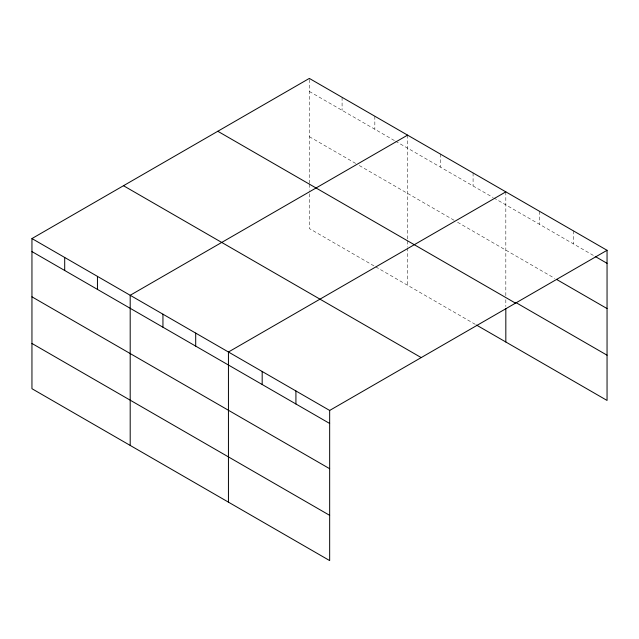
<?xml version="1.0" encoding="UTF-8"?>
<svg xmlns="http://www.w3.org/2000/svg" width="639" height="639" viewBox="0 0 639 639"><rect width="100%" height="100%" fill="white"/><g stroke="black" fill="none" stroke-linecap="round" stroke-linejoin="round"><path stroke-width="0.48" stroke-dasharray="3.19 2.4" d="M309.34 183.305L309.34 78.413M309.34 91.433L394.654 140.692M395.517 141.187L492.901 197.411M493.763 197.906L594.398 256.007M309.34 136.682L355.875 163.552M359.326 165.541L454.121 220.271M457.564 222.26L554.756 278.372M373.975 265.872L309.34 228.554L309.34 191.173M375.7 266.862L475.664 324.58M573.311 230.815L573.311 243.834M539.572 211.333L539.572 224.353M505.824 191.86L505.824 295.753M505.824 299.699L505.824 306.584M473.084 172.953L473.084 185.965M440.335 154.039L440.335 167.059M407.586 135.133L407.586 240.024M407.586 241.007L407.586 246.91M407.586 247.892L407.586 285.274M374.837 116.226L374.837 129.246M342.089 97.32L342.089 110.339M309.34 184.288L309.34 190.19"/><path stroke-width="0.96" d="M31.95 238.563L329.66 410.446L329.66 560.587L31.95 388.704L31.95 238.563L309.34 78.413L607.05 250.296L607.05 400.437L476.526 325.083M407.586 135.133L130.196 295.282L130.196 445.423M505.824 191.86L228.442 352.009L228.442 502.142M329.66 410.446L607.05 250.296M595.244 256.495L607.05 263.316M556.441 279.347L607.05 308.565M515.953 302.59L607.05 355.188M217.803 131.267L515.513 303.15M123.487 185.717L421.197 357.592M31.95 251.582L329.66 423.465M31.95 296.831L329.66 468.714M31.95 343.455L329.66 515.338M505.824 308.549L505.824 341.993M295.921 390.964L295.921 403.984M262.182 371.483L262.182 384.502M195.694 333.095L195.694 346.114M162.945 314.188L162.945 327.208M97.447 276.375L97.447 289.395M64.699 257.469L64.699 270.489"/></g></svg>
